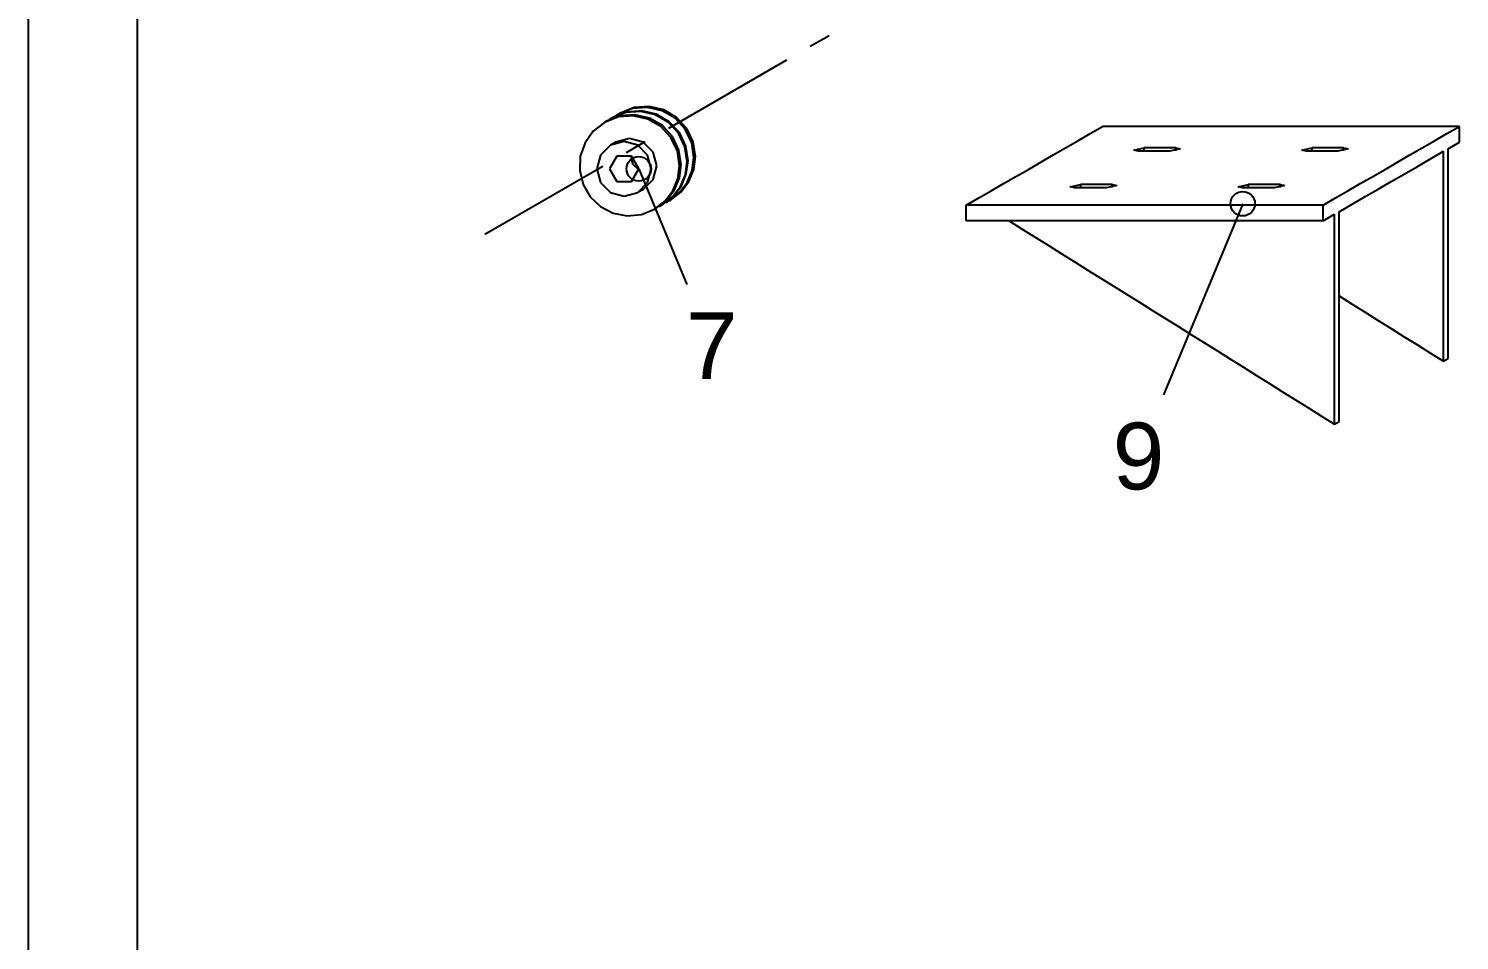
# Model space of a CAD drawing. Header units: millimetres. Extents: x 10 to 287, y 10 to 410.
# Drawn here: x 10 to 62.5, y 190.2 to 223.6 of the extents above; entities that cross this region are included whole.
import ezdxf
from ezdxf.enums import TextEntityAlignment as Align

# ---------------------------------------------------------------- set-up
doc = ezdxf.new("R2010")
doc.units = ezdxf.units.MM
doc.header["$MEASUREMENT"] = 0
doc.layers.add('DIBUJO', color=7, linetype='Continuous')
doc.layers.add('TEXTO', color=7, linetype='Continuous')
doc.styles.get("Standard").update_dxf_attribs({"font": 'arial.ttf'})

msp = doc.modelspace()

# ---------------------------------------------------------------- linework, layer by layer
at = {"layer": 'DIBUJO'}
for p, q in [((10, 10), (10, 410)), ((14, 144), (14, 386)), ((38.709, 222.996), (39.402, 223.396)), ((33.513, 219.996), (37.843, 222.496)), ((32.185, 220.709), (31.677, 220.509)), ((32.243, 220.744), (31.734, 220.544)), ((32.733, 220.748), (32.185, 220.709)), ((32.79, 220.782), (32.243, 220.744)), ((33.268, 220.628), (32.733, 220.748)), ((33.326, 220.659), (32.79, 220.782)), ((31.149, 220.204), (30.736, 219.881)), ((31.661, 220.405), (31.149, 220.204)), ((31.206, 220.239), (31.149, 220.204)), ((31.206, 220.239), (31.179, 220.22)), ((31.719, 220.44), (31.206, 220.239)), ((31.426, 220.362), (31.318, 220.297)), ((31.935, 220.563), (31.426, 220.362)), ((31.457, 220.382), (31.426, 220.362)), ((31.457, 220.382), (31.442, 220.374)), ((31.969, 220.582), (31.457, 220.382)), ((31.677, 220.509), (31.569, 220.443)), ((32.208, 220.447), (31.661, 220.405)), ((31.734, 220.544), (31.677, 220.509)), ((31.734, 220.544), (31.704, 220.524)), ((32.266, 220.478), (31.719, 220.44)), ((32.482, 220.605), (31.935, 220.563)), ((32.517, 220.624), (31.969, 220.582)), ((32.74, 220.324), (32.208, 220.447)), ((32.802, 220.359), (32.266, 220.478)), ((33.018, 220.482), (32.482, 220.605)), ((33.049, 220.501), (32.517, 220.624)), ((33.218, 220.05), (32.74, 220.324)), ((33.276, 220.085), (32.802, 220.359)), ((33.492, 220.208), (33.018, 220.482)), ((33.526, 220.228), (33.049, 220.501)), ((33.742, 220.355), (33.268, 220.628)), ((33.8, 220.386), (33.326, 220.659)), ((33.866, 219.808), (33.492, 220.208)), ((33.9, 219.827), (33.526, 220.228)), ((34.116, 219.95), (33.742, 220.355)), ((34.174, 219.985), (33.8, 220.386)), ((30.736, 219.881), (30.436, 219.453)), ((33.588, 219.646), (33.218, 220.05)), ((33.65, 219.68), (33.276, 220.085)), ((33.885, 219.187), (33.65, 219.68)), ((34.104, 219.31), (33.866, 219.808)), ((34.135, 219.33), (33.9, 219.827)), ((34.355, 219.457), (34.116, 219.95)), ((34.413, 219.491), (34.174, 219.985)), ((48.537, 219.53), (48.991, 219.792)), ((48.991, 219.792), (49.446, 220.058)), ((50.016, 220.058), (49.446, 220.058)), ((50.587, 220.058), (50.016, 220.058)), ((51.157, 220.058), (50.587, 220.058)), ((51.727, 220.058), (51.157, 220.058)), ((52.294, 220.058), (51.727, 220.058)), ((52.864, 220.058), (52.294, 220.058)), ((53.435, 220.058), (52.864, 220.058)), ((54.005, 220.058), (53.435, 220.058)), ((54.575, 220.058), (54.005, 220.058)), ((55.146, 220.058), (54.575, 220.058)), ((55.712, 220.058), (55.146, 220.058)), ((56.283, 220.058), (55.712, 220.058)), ((56.853, 220.058), (56.283, 220.058)), ((57.423, 220.058), (56.853, 220.058)), ((57.994, 220.058), (57.423, 220.058)), ((58.564, 220.058), (57.994, 220.058)), ((59.13, 220.058), (58.564, 220.058)), ((59.701, 220.058), (59.13, 220.058)), ((60.271, 220.058), (59.701, 220.058)), ((60.842, 220.058), (60.271, 220.058)), ((61.412, 220.058), (60.842, 220.058)), ((61.982, 220.058), (61.412, 220.058)), ((61.639, 219.53), (62.094, 219.792)), ((62.549, 220.058), (61.982, 220.058)), ((62.094, 219.792), (62.549, 220.058)), ((62.549, 219.48), (62.549, 220.058)), ((30.436, 219.453), (30.262, 218.96)), ((31.368, 219.364), (31.002, 218.998)), ((31.869, 219.499), (31.368, 219.364)), ((31.569, 219.48), (31.368, 219.364)), ((31.569, 219.48), (31.472, 219.414)), ((32.07, 219.615), (31.569, 219.48)), ((32.37, 219.364), (31.869, 219.499)), ((31.954, 219.096), (32.647, 219.496)), ((32.571, 219.48), (32.07, 219.615)), ((32.736, 218.998), (32.37, 219.364)), ((32.937, 219.114), (32.571, 219.48)), ((33.827, 219.152), (33.588, 219.646)), ((33.908, 218.613), (33.827, 219.152)), ((33.97, 218.644), (33.885, 219.187)), ((34.185, 218.771), (34.104, 219.31)), ((34.22, 218.79), (34.135, 219.33)), ((34.436, 218.913), (34.355, 219.457)), ((34.494, 218.948), (34.413, 219.491)), ((47.627, 219.006), (48.082, 219.268)), ((48.082, 219.268), (48.537, 219.53)), ((50.594, 219.183), (50.976, 219.272)), ((50.76, 219.145), (50.594, 219.183)), ((51.146, 219.145), (50.76, 219.145)), ((51.361, 219.272), (50.976, 219.272)), ((50.976, 219.145), (50.976, 219.272)), ((51.531, 219.145), (51.146, 219.145)), ((51.747, 219.272), (51.361, 219.272)), ((51.916, 219.145), (51.531, 219.145)), ((52.132, 219.272), (51.747, 219.272)), ((52.298, 219.233), (51.916, 219.145)), ((52.132, 219.164), (52.132, 219.272)), ((52.132, 219.272), (52.298, 219.233)), ((56.76, 219.183), (57.142, 219.272)), ((56.926, 219.145), (56.76, 219.183)), ((57.312, 219.145), (56.926, 219.145)), ((57.527, 219.272), (57.142, 219.272)), ((57.142, 219.145), (57.142, 219.272)), ((57.697, 219.145), (57.312, 219.145)), ((57.913, 219.272), (57.527, 219.272)), ((58.082, 219.145), (57.697, 219.145)), ((58.298, 219.272), (57.913, 219.272)), ((58.464, 219.233), (58.082, 219.145)), ((58.298, 219.164), (58.298, 219.272)), ((58.298, 219.272), (58.464, 219.233)), ((60.73, 219.006), (61.184, 219.268)), ((61.184, 219.268), (61.639, 219.53)), ((61.485, 218.863), (61.967, 219.141)), ((61.967, 218.59), (61.967, 219.141)), ((62.132, 219.237), (62.549, 219.48)), ((62.132, 218.686), (62.132, 219.237)), ((30.262, 218.96), (30.239, 218.436)), ((31.002, 218.998), (30.867, 218.497)), ((31.6, 218.964), (31.33, 218.497)), ((32.139, 218.964), (31.6, 218.964)), ((32.116, 218.975), (32.185, 218.678)), ((32.409, 218.497), (32.139, 218.964)), ((32.185, 218.678), (32.409, 218.466)), ((32.871, 218.497), (32.736, 218.998)), ((33.072, 218.613), (32.937, 219.114)), ((32.937, 218.112), (33.072, 218.613)), ((33.846, 218.135), (33.908, 218.613)), ((33.904, 218.17), (33.97, 218.644)), ((34.124, 218.293), (34.185, 218.771)), ((34.155, 218.312), (34.22, 218.79)), ((34.374, 218.439), (34.436, 218.913)), ((34.432, 218.47), (34.494, 218.948)), ((46.718, 218.478), (47.172, 218.744)), ((47.172, 218.744), (47.627, 219.006)), ((59.82, 218.478), (60.275, 218.744)), ((60.275, 218.744), (60.73, 219.006)), ((61.007, 218.586), (61.485, 218.863)), ((62.132, 218.135), (62.132, 218.686)), ((26.758, 216.096), (31.088, 218.596)), ((30.239, 218.436), (30.362, 217.927)), ((30.867, 218.497), (31.002, 217.996)), ((31.33, 218.497), (31.6, 218.027)), ((32.139, 218.027), (32.409, 218.497)), ((32.409, 218.497), (34.169, 214.247)), ((32.571, 217.742), (32.937, 218.112)), ((32.736, 217.996), (32.871, 218.497)), ((33.661, 217.692), (33.846, 218.135)), ((33.723, 217.723), (33.904, 218.17)), ((33.939, 217.85), (34.124, 218.293)), ((33.973, 217.869), (34.155, 218.312)), ((34.189, 217.996), (34.374, 218.439)), ((34.247, 218.027), (34.432, 218.47)), ((45.808, 217.954), (46.263, 218.216)), ((46.263, 218.216), (46.718, 218.478)), ((58.911, 217.954), (59.366, 218.216)), ((59.366, 218.216), (59.82, 218.478)), ((60.048, 218.035), (60.525, 218.308)), ((60.525, 218.308), (61.007, 218.586)), ((61.967, 218.039), (61.967, 218.59)), ((62.132, 217.584), (62.132, 218.135)), ((30.362, 217.927), (30.625, 217.472)), ((31.002, 217.996), (31.368, 217.626)), ((31.368, 217.626), (31.869, 217.495)), ((31.6, 218.027), (32.139, 218.027)), ((31.869, 217.495), (32.37, 217.626)), ((32.37, 217.626), (32.736, 217.996)), ((32.571, 217.742), (32.37, 217.626)), ((32.467, 217.692), (32.571, 217.742)), ((33.372, 217.31), (33.661, 217.692)), ((33.43, 217.345), (33.723, 217.723)), ((33.515, 217.322), (33.896, 217.615)), ((33.573, 217.353), (33.954, 217.646)), ((33.646, 217.468), (33.939, 217.85)), ((33.681, 217.488), (33.973, 217.869)), ((33.896, 217.615), (34.189, 217.996)), ((33.954, 217.646), (34.247, 218.027)), ((44.895, 217.43), (45.35, 217.692)), ((45.35, 217.692), (45.808, 217.954)), ((48.259, 217.834), (48.641, 217.923)), ((48.425, 217.796), (48.259, 217.834)), ((48.81, 217.796), (48.425, 217.796)), ((49.026, 217.923), (48.641, 217.923)), ((48.641, 217.796), (48.641, 217.923)), ((49.196, 217.796), (48.81, 217.796)), ((49.411, 217.923), (49.026, 217.923)), ((49.581, 217.796), (49.196, 217.796)), ((49.797, 217.923), (49.411, 217.923)), ((49.962, 217.884), (49.581, 217.796)), ((49.797, 217.815), (49.797, 217.923)), ((49.797, 217.923), (49.962, 217.884)), ((54.425, 217.834), (54.807, 217.923)), ((54.591, 217.796), (54.425, 217.834)), ((54.976, 217.796), (54.591, 217.796)), ((55.192, 217.923), (54.807, 217.923)), ((54.807, 217.796), (54.807, 217.923)), ((55.362, 217.796), (54.976, 217.796)), ((55.577, 217.923), (55.192, 217.923)), ((55.747, 217.796), (55.362, 217.796)), ((55.963, 217.923), (55.577, 217.923)), ((56.128, 217.884), (55.747, 217.796)), ((55.963, 217.815), (55.963, 217.923)), ((55.963, 217.923), (56.128, 217.884)), ((57.997, 217.43), (58.452, 217.692)), ((58.452, 217.692), (58.911, 217.954)), ((59.088, 217.48), (59.566, 217.757)), ((59.566, 217.757), (60.048, 218.035)), ((61.967, 217.488), (61.967, 218.039)), ((62.132, 217.037), (62.132, 217.584)), ((30.625, 217.472), (31.002, 217.114)), ((31.002, 217.114), (31.468, 216.871)), ((32.991, 217.017), (33.372, 217.31)), ((33.049, 217.052), (32.991, 217.017)), ((33.018, 217.033), (33.049, 217.052)), ((33.049, 217.052), (33.43, 217.345)), ((33.153, 217.118), (33.264, 217.175)), ((33.264, 217.175), (33.646, 217.468)), ((33.299, 217.195), (33.264, 217.175)), ((33.28, 217.187), (33.299, 217.195)), ((33.299, 217.195), (33.681, 217.488)), ((33.403, 217.26), (33.515, 217.322)), ((33.573, 217.353), (33.515, 217.322)), ((33.546, 217.337), (33.573, 217.353)), ((44.44, 217.168), (44.895, 217.43)), ((44.44, 216.59), (44.44, 217.168)), ((45.01, 217.168), (44.44, 217.168)), ((45.581, 217.168), (45.01, 217.168)), ((46.151, 217.168), (45.581, 217.168)), ((46.721, 217.168), (46.151, 217.168)), ((47.288, 217.168), (46.721, 217.168)), ((47.858, 217.168), (47.288, 217.168)), ((48.429, 217.168), (47.858, 217.168)), ((48.999, 217.168), (48.429, 217.168)), ((49.569, 217.168), (48.999, 217.168)), ((50.14, 217.168), (49.569, 217.168)), ((50.706, 217.168), (50.14, 217.168)), ((51.277, 217.168), (50.706, 217.168)), ((51.847, 217.168), (51.277, 217.168)), ((54.591, 217.218), (51.682, 210.196)), ((52.417, 217.168), (51.847, 217.168)), ((52.988, 217.168), (52.417, 217.168)), ((53.558, 217.168), (52.988, 217.168)), ((54.124, 217.168), (53.558, 217.168)), ((54.695, 217.168), (54.124, 217.168)), ((55.265, 217.168), (54.695, 217.168)), ((55.836, 217.168), (55.265, 217.168)), ((56.406, 217.168), (55.836, 217.168)), ((56.972, 217.168), (56.406, 217.168)), ((57.543, 217.168), (56.972, 217.168)), ((57.543, 217.168), (57.997, 217.43)), ((57.543, 216.59), (57.543, 217.168)), ((58.128, 216.925), (58.606, 217.202)), ((58.606, 217.202), (59.088, 217.48)), ((61.967, 216.94), (61.967, 217.488)), ((62.132, 216.486), (62.132, 217.037)), ((31.468, 216.871), (31.981, 216.775)), ((31.981, 216.775), (32.505, 216.821)), ((32.505, 216.821), (32.991, 217.017)), ((45.01, 216.59), (44.44, 216.59)), ((45.581, 216.59), (45.01, 216.59)), ((46.151, 216.59), (45.581, 216.59)), ((46.016, 216.59), (46.494, 216.289)), ((46.721, 216.59), (46.151, 216.59)), ((47.288, 216.59), (46.721, 216.59)), ((47.858, 216.59), (47.288, 216.59)), ((48.429, 216.59), (47.858, 216.59)), ((48.999, 216.59), (48.429, 216.59)), ((49.569, 216.59), (48.999, 216.59)), ((50.14, 216.59), (49.569, 216.59)), ((50.706, 216.59), (50.14, 216.59)), ((51.277, 216.59), (50.706, 216.59)), ((51.847, 216.59), (51.277, 216.59)), ((52.417, 216.59), (51.847, 216.59)), ((52.988, 216.59), (52.417, 216.59)), ((53.558, 216.59), (52.988, 216.59)), ((54.124, 216.59), (53.558, 216.59)), ((54.695, 216.59), (54.124, 216.59)), ((55.265, 216.59), (54.695, 216.59)), ((55.836, 216.59), (55.265, 216.59)), ((56.406, 216.59), (55.836, 216.59)), ((56.972, 216.59), (56.406, 216.59)), ((57.543, 216.59), (56.972, 216.59)), ((57.543, 216.59), (57.963, 216.829)), ((57.963, 216.277), (57.963, 216.829)), ((58.128, 216.374), (58.128, 216.925)), ((61.967, 216.389), (61.967, 216.94)), ((46.494, 216.289), (46.972, 215.988)), ((46.972, 215.988), (47.45, 215.692)), ((57.963, 215.726), (57.963, 216.277)), ((58.128, 215.823), (58.128, 216.374)), ((61.967, 215.838), (61.967, 216.389)), ((62.132, 215.935), (62.132, 216.486)), ((47.45, 215.692), (47.928, 215.395)), ((57.963, 215.175), (57.963, 215.726)), ((58.128, 215.272), (58.128, 215.823)), ((61.967, 215.287), (61.967, 215.838)), ((62.132, 215.383), (62.132, 215.935)), ((47.928, 215.395), (48.406, 215.094)), ((48.406, 215.094), (48.883, 214.794)), ((57.963, 214.628), (57.963, 215.175)), ((58.128, 214.724), (58.128, 215.272)), ((61.967, 214.736), (61.967, 215.287)), ((62.132, 214.832), (62.132, 215.383)), ((48.883, 214.794), (49.361, 214.497)), ((49.361, 214.497), (49.839, 214.2)), ((57.963, 214.077), (57.963, 214.628)), ((58.128, 214.173), (58.128, 214.724)), ((61.967, 214.185), (61.967, 214.736)), ((62.132, 214.281), (62.132, 214.832)), ((49.839, 214.2), (50.317, 213.9)), ((50.317, 213.9), (50.795, 213.599)), ((57.963, 213.526), (57.963, 214.077)), ((58.128, 213.622), (58.128, 214.173)), ((61.967, 213.634), (61.967, 214.185)), ((62.132, 213.73), (62.132, 214.281)), ((50.795, 213.599), (51.273, 213.302)), ((57.963, 212.975), (57.963, 213.526)), ((58.128, 213.83), (58.606, 213.534)), ((58.128, 213.071), (58.128, 213.622)), ((58.606, 213.534), (59.088, 213.233)), ((61.967, 213.087), (61.967, 213.634)), ((62.132, 213.183), (62.132, 213.73)), ((51.273, 213.302), (51.751, 213.006)), ((51.751, 213.006), (52.228, 212.705)), ((57.963, 212.424), (57.963, 212.975)), ((58.128, 212.52), (58.128, 213.071)), ((59.088, 213.233), (59.566, 212.932)), ((59.566, 212.932), (60.048, 212.632)), ((61.967, 212.536), (61.967, 213.087)), ((62.132, 212.632), (62.132, 213.183)), ((52.228, 212.705), (52.706, 212.405)), ((52.706, 212.405), (53.184, 212.108)), ((57.963, 211.873), (57.963, 212.424)), ((58.128, 211.969), (58.128, 212.52)), ((60.048, 212.632), (60.525, 212.331)), ((60.525, 212.331), (61.007, 212.035)), ((61.967, 211.984), (61.967, 212.536)), ((62.132, 212.081), (62.132, 212.632)), ((53.184, 212.108), (53.662, 211.811)), ((53.662, 211.811), (54.14, 211.51)), ((57.963, 211.322), (57.963, 211.873)), ((58.128, 211.418), (58.128, 211.969)), ((61.007, 212.035), (61.485, 211.734)), ((61.967, 211.433), (61.967, 211.984)), ((62.132, 211.53), (62.132, 212.081)), ((54.14, 211.51), (54.618, 211.21)), ((57.963, 210.774), (57.963, 211.322)), ((58.128, 210.871), (58.128, 211.418)), ((61.485, 211.734), (61.967, 211.433)), ((61.967, 211.433), (62.132, 211.53)), ((54.618, 211.21), (55.096, 210.913)), ((55.096, 210.913), (55.573, 210.616)), ((57.963, 210.223), (57.963, 210.774)), ((58.128, 210.32), (58.128, 210.871)), ((55.573, 210.616), (56.051, 210.316)), ((56.051, 210.316), (56.529, 210.015)), ((57.963, 209.672), (57.963, 210.223)), ((58.128, 209.769), (58.128, 210.32)), ((56.529, 210.015), (57.007, 209.718)), ((57.007, 209.718), (57.485, 209.418)), ((57.963, 209.121), (57.963, 209.672)), ((58.128, 209.217), (58.128, 209.769)), ((57.485, 209.418), (57.963, 209.121)), ((57.963, 209.121), (58.128, 209.217))]:
    msp.add_line(p, q, dxfattribs=at)
for centre in [(32.409, 218.497), (54.591, 217.218)]:
    msp.add_circle(centre, 0.45, dxfattribs=at)

# ---------------------------------------------------------------- texts
at = {"layer": 'TEXTO'}
for s, p in [('7', (35.088, 210.78)), ('9', (50.764, 206.729))]:
    msp.add_text(s, height=2.45, dxfattribs=at).set_placement(p, align=Align.CENTER)

doc.saveas('drawing.dxf')
